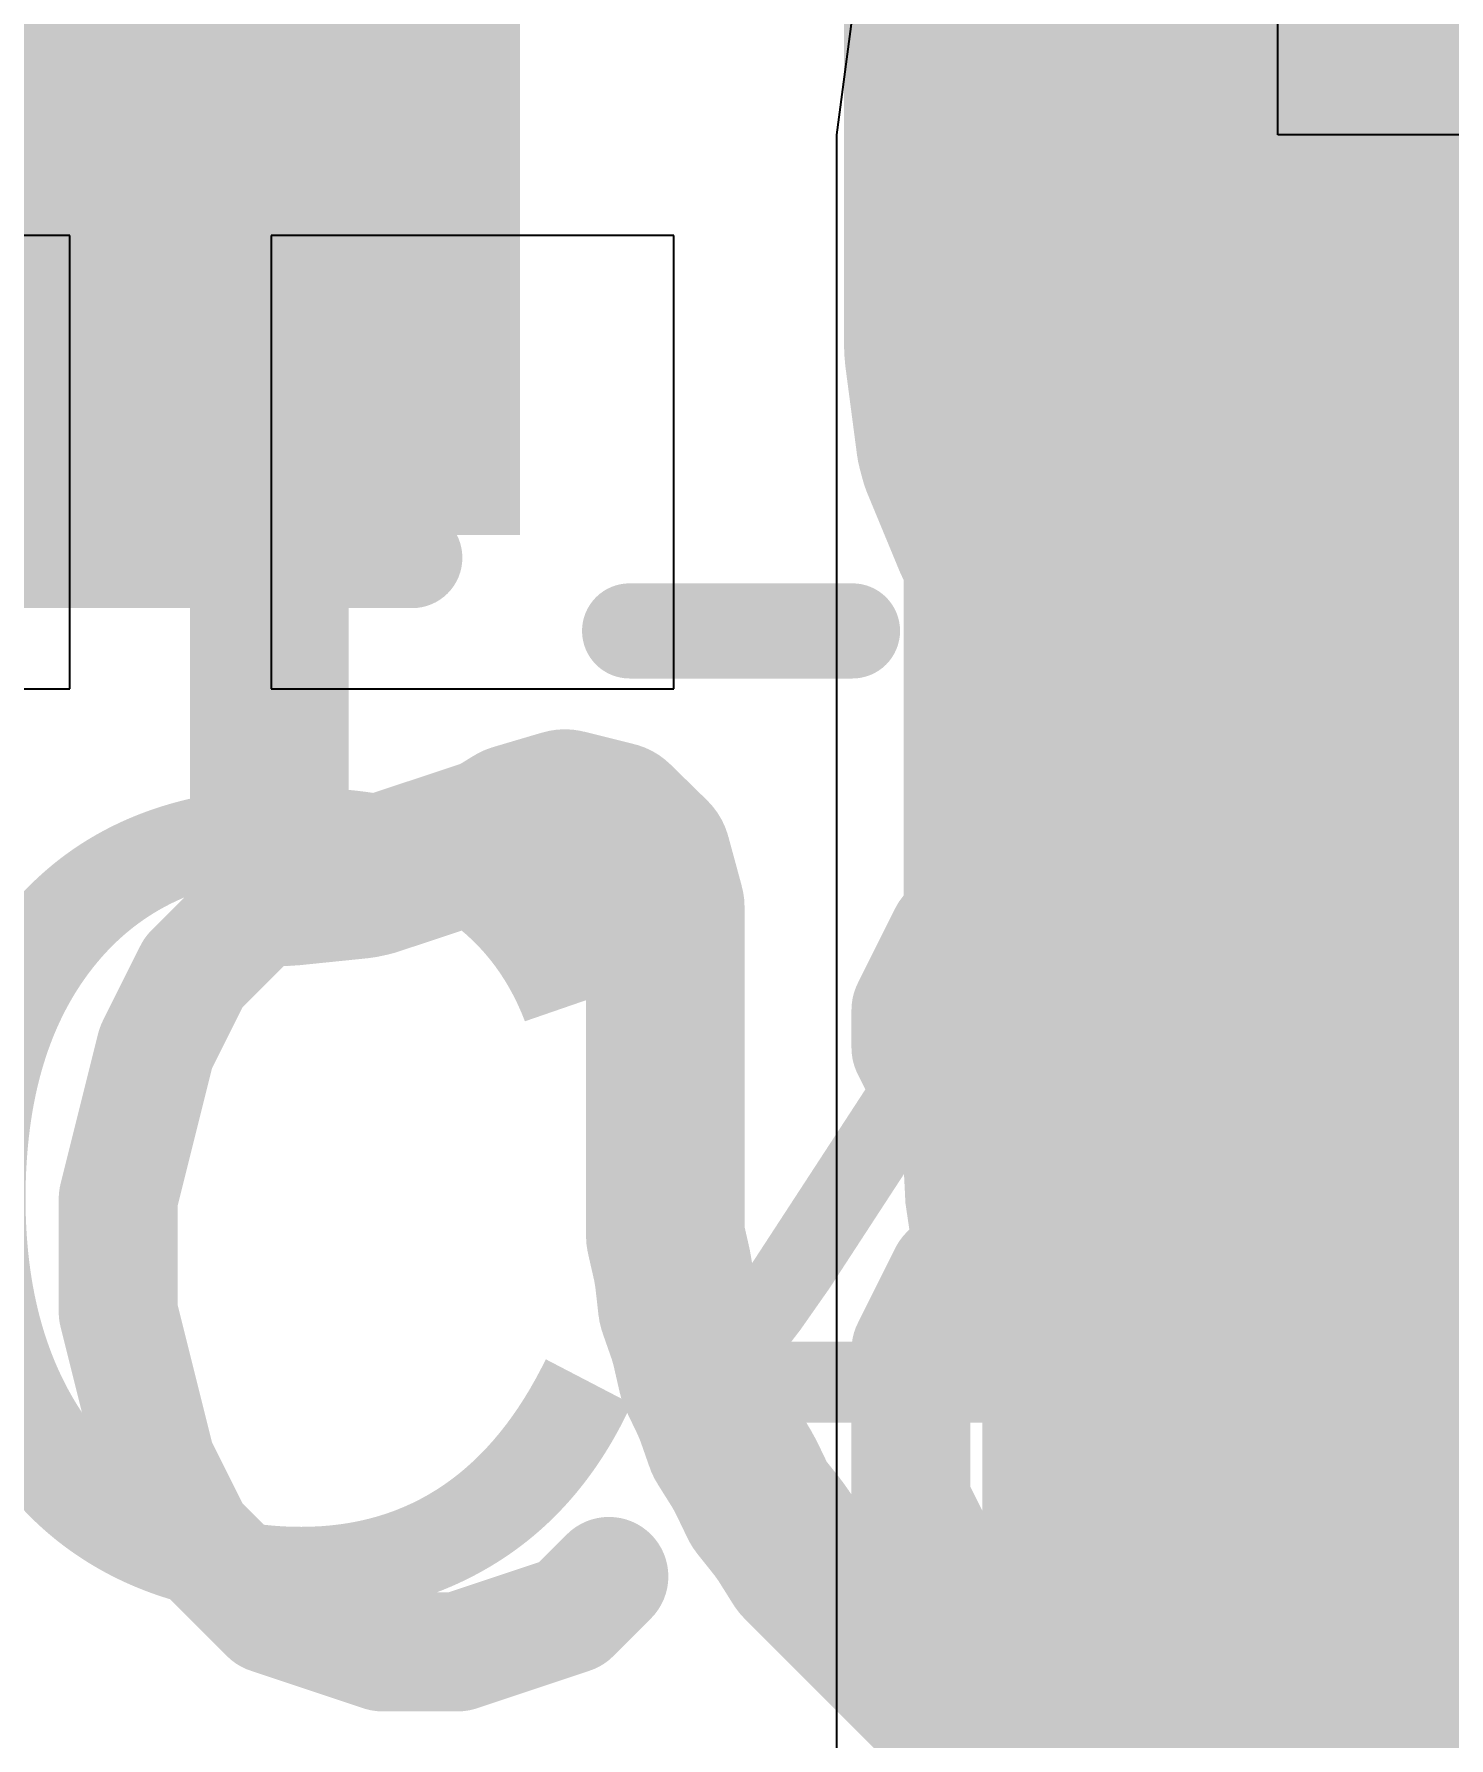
# Model space of a CAD drawing. Header units: inches. Extents: x 0 to 12.4, y -0.6 to 2.2.
# Drawn here: x 0.1872 to 0.2575, y 1.2704 to 1.355 of the extents above; entities that cross this region are included whole.
import ezdxf

# ---------------------------------------------------------------- set-up
doc = ezdxf.new("R2010")
doc.units = ezdxf.units.IN
doc.header["$MEASUREMENT"] = 0
for name, color, linetype in [('Dimension', 6, 'Continuous'), ('Mechanical 4', 56, 'Continuous'), ('Top Layer', 1, 'Continuous'), ('Top Overlay', 2, 'Continuous'), ('Top Paste', 8, 'Continuous'), ('Top Solder', 216, 'Continuous')]:
    doc.layers.add(name, color=color, linetype=linetype)
doc.styles.add('Arial', font='', dxfattribs={"height": 0.2})
doc.styles.get('Arial').set_extended_font_data('Arial')

# ---------------------------------------------------------------- blocks, each defined once
blk = doc.blocks.new('CAP_0603_65')
at = {"layer": 'Top Layer'}
for points in [[(-0.015, 0.0175), (-0.015, -0.0175), (-0.045, -0.0175), (-0.045, 0.0175)], [(0.045, 0.0175), (0.045, -0.0175), (0.015, -0.0175), (0.015, 0.0175)]]:
    blk.add_hatch(color=1, dxfattribs=at).paths.add_polyline_path(points)
at = {"layer": 'Top Paste'}
for points in [[(-0.015, 0.0175), (-0.015, -0.0175), (-0.045, -0.0175), (-0.045, 0.0175)], [(0.045, 0.0175), (0.045, -0.0175), (0.015, -0.0175), (0.015, 0.0175)]]:
    blk.add_hatch(color=8, dxfattribs=at).paths.add_polyline_path(points)
at = {"layer": 'Top Solder'}
for points in [[(-0.0126378, 0.0198622), (-0.0126378, -0.0198622), (-0.0473622, -0.0198622), (-0.0473622, 0.0198622)], [(0.0473622, 0.0198622), (0.0473622, -0.0198622), (0.0126378, -0.0198622), (0.0126378, 0.0198622)]]:
    blk.add_hatch(color=216, dxfattribs=at).paths.add_polyline_path(points)
at = {"layer": 'Top Overlay'}
for points in [[(-0.049, 0.021, 0.005, 0.005, 0), (-0.018, 0.021, 0.005, 0.005, 0)], [(-0.049, -0.021, 0.005, 0.005, 0), (-0.049, 0.021, 0.005, 0.005, 0)], [(0.018, 0.021, 0.005, 0.005, 0), (0.049, 0.021, 0.005, 0.005, 0)], [(0.049, -0.021, 0.005, 0.005, 0), (0.049, 0.021, 0.005, 0.005, 0)], [(-0.049, -0.021, 0.005, 0.005, 0), (-0.018, -0.021, 0.005, 0.005, 0)], [(0.018, -0.021, 0.005, 0.005, 0), (0.049, -0.021, 0.005, 0.005, 0)]]:
    blk.add_lwpolyline(points, format="xyseb", dxfattribs=at)
for points in [[(-0.05025, 0.021, 0.0025, 0.0025, 1), (-0.04775, 0.021, 0.0025, 0.0025, 1)], [(-0.05025, 0.021, 0.0025, 0.0025, 1), (-0.04775, 0.021, 0.0025, 0.0025, 1)], [(-0.01925, 0.021, 0.0025, 0.0025, 1), (-0.01675, 0.021, 0.0025, 0.0025, 1)], [(0.01675, 0.021, 0.0025, 0.0025, 1), (0.01925, 0.021, 0.0025, 0.0025, 1)], [(0.04775, 0.021, 0.0025, 0.0025, 1), (0.05025, 0.021, 0.0025, 0.0025, 1)], [(0.04775, 0.021, 0.0025, 0.0025, 1), (0.05025, 0.021, 0.0025, 0.0025, 1)], [(-0.05025, -0.021, 0.0025, 0.0025, 1), (-0.04775, -0.021, 0.0025, 0.0025, 1)], [(-0.05025, -0.021, 0.0025, 0.0025, 1), (-0.04775, -0.021, 0.0025, 0.0025, 1)], [(-0.01925, -0.021, 0.0025, 0.0025, 1), (-0.01675, -0.021, 0.0025, 0.0025, 1)], [(0.01675, -0.021, 0.0025, 0.0025, 1), (0.01925, -0.021, 0.0025, 0.0025, 1)], [(0.04775, -0.021, 0.0025, 0.0025, 1), (0.05025, -0.021, 0.0025, 0.0025, 1)], [(0.04775, -0.021, 0.0025, 0.0025, 1), (0.05025, -0.021, 0.0025, 0.0025, 1)]]:
    blk.add_lwpolyline(points, format="xyseb", close=True, dxfattribs=at)

msp = doc.modelspace()

# ---------------------------------------------------------------- hatches: boundary and pattern name
at = {"layer": 'Top Layer'}
msp.add_hatch(color=1, dxfattribs=at).paths.add_polyline_path([(0.234315, 1.227), (0.542, 1.227), (0.542, 1.286), (0.234315, 1.286)])

# ---------------------------------------------------------------- linework, layer by layer
at = {"layer": 'Dimension'}
for points in [[(0.2313919, 1.3394396, 0.007874, 0.007874, 0), (0.2313919, 1.4375782, 0.007874, 0.007874, 0)], [(0.2500927, 1.3510596, 0.0393701, 0.0393701, 0), (0.2500927, 1.3855084, 0.0393701, 0.0393701, 0)], [(0.1989116, 1.3133166, 0.007874, 0.007874, 0), (0.1989116, 1.3888027, 0.007874, 0.007874, 0)], [(0.2500927, 1.2988943, 0.0393701, 0.0393701, 0), (0.2500927, 1.3510596, 0.0393701, 0.0393701, 0)], [(0.2313919, 1.3394396, 0.007874, 0.007874, 0), (0.2314168, 1.3390593, 0.007874, 0.007874, 0)], [(0.2314168, 1.3390593, 0.007874, 0.007874, 0), (0.2320126, 1.334534, 0.007874, 0.007874, 0)], [(0.2320126, 1.334534, 0.007874, 0.007874, 0), (0.2322094, 1.3337993, 0.007874, 0.007874, 0)], [(0.2322094, 1.3337993, 0.007874, 0.007874, 0), (0.2338824, 1.3297605, 0.007874, 0.007874, 0)], [(0.2338824, 1.3297605, 0.007874, 0.007874, 0), (0.2342626, 1.3291018, 0.007874, 0.007874, 0)], [(0.2342626, 1.3291018, 0.007874, 0.007874, 0), (0.236924, 1.3256335, 0.007874, 0.007874, 0)], [(0.236924, 1.3256335, 0.007874, 0.007874, 0), (0.2374618, 1.3250957, 0.007874, 0.007874, 0)], [(0.2374618, 1.3250957, 0.007874, 0.007874, 0), (0.2409301, 1.3224343, 0.007874, 0.007874, 0)], [(0.2409301, 1.3224343, 0.007874, 0.007874, 0), (0.2415888, 1.3220541, 0.007874, 0.007874, 0)], [(0.2415888, 1.3220541, 0.007874, 0.007874, 0), (0.2456276, 1.3203811, 0.007874, 0.007874, 0)], [(0.2456276, 1.3203811, 0.007874, 0.007874, 0), (0.2463623, 1.3201843, 0.007874, 0.007874, 0)], [(0.2463623, 1.3201843, 0.007874, 0.007874, 0), (0.2508876, 1.3195885, 0.007874, 0.007874, 0)], [(0.2508876, 1.3195885, 0.007874, 0.007874, 0), (0.2512679, 1.3195635, 0.007874, 0.007874, 0)], [(0.2512679, 1.3195635, 0.007874, 0.007874, 0), (0.262697, 1.3195635, 0.007874, 0.007874, 0)], [(0.2111322, 1.3158256, 0.007874, 0.007874, 0), (0.2135885, 1.3165513, 0.007874, 0.007874, 0)], [(0.2135885, 1.3165513, 0.007874, 0.007874, 0), (0.2160742, 1.3159335, 0.007874, 0.007874, 0)], [(0.2103144, 1.3153213, 0.007874, 0.007874, 0), (0.2111322, 1.3158256, 0.007874, 0.007874, 0)], [(0.2160742, 1.3159335, 0.007874, 0.007874, 0), (0.217905, 1.3141422, 0.007874, 0.007874, 0)], [(0.2039917, 1.313157, 0.007874, 0.007874, 0), (0.2098023, 1.3150825, 0.007874, 0.007874, 0)], [(0.2098023, 1.3150825, 0.007874, 0.007874, 0), (0.2103144, 1.3153213, 0.007874, 0.007874, 0)], [(0.217905, 1.3141422, 0.007874, 0.007874, 0), (0.2185769, 1.3116706, 0.007874, 0.007874, 0)], [(0.2500927, 1.2988943, 0.0393701, 0.0393701, 0), (0.2884785, 1.2605084, 0.0393701, 0.0393701, 0)], [(0.1989116, 1.3133166, 0.007874, 0.007874, 0), (0.1990474, 1.3128097, 0.007874, 0.007874, 0)], [(0.1999528, 1.3126865, 0.007874, 0.007874, 0), (0.2034733, 1.3130461, 0.007874, 0.007874, 0)], [(0.2034733, 1.3130461, 0.007874, 0.007874, 0), (0.2039917, 1.313157, 0.007874, 0.007874, 0)], [(0.1990474, 1.3128097, 0.007874, 0.007874, 0), (0.1995543, 1.3126738, 0.007874, 0.007874, 0)], [(0.1995543, 1.3126738, 0.007874, 0.007874, 0), (0.1997055, 1.3126738, 0.007874, 0.007874, 0)], [(0.1997055, 1.3126738, 0.007874, 0.007874, 0), (0.1999528, 1.3126865, 0.007874, 0.007874, 0)], [(0.2185769, 1.3024452, 0.007874, 0.007874, 0), (0.2185769, 1.3116706, 0.007874, 0.007874, 0)], [(0.2185769, 1.2953433, 0.007874, 0.007874, 0), (0.2185769, 1.3024452, 0.007874, 0.007874, 0)], [(0.2185769, 1.2953433, 0.007874, 0.007874, 0), (0.2186379, 1.295076, 0.007874, 0.007874, 0)], [(0.2186379, 1.2950758, 0.007874, 0.007874, 0), (0.2186379, 1.295076, 0.007874, 0.007874, 0)], [(0.2186379, 1.2950758, 0.007874, 0.007874, 0), (0.2189122, 1.2938739, 0.007874, 0.007874, 0)], [(0.2189122, 1.2938739, 0.007874, 0.007874, 0), (0.2190039, 1.2933345, 0.007874, 0.007874, 0)], [(0.2190039, 1.2933345, 0.007874, 0.007874, 0), (0.2190487, 1.2929366, 0.007874, 0.007874, 0)], [(0.2190487, 1.2929366, 0.007874, 0.007874, 0), (0.2191727, 1.291837, 0.007874, 0.007874, 0)], [(0.2191727, 1.291837, 0.007874, 0.007874, 0), (0.2195214, 1.2908402, 0.007874, 0.007874, 0)], [(0.2195214, 1.2908402, 0.007874, 0.007874, 0), (0.2196703, 1.2904148, 0.007874, 0.007874, 0)], [(0.2196703, 1.2904148, 0.007874, 0.007874, 0), (0.2198218, 1.2898889, 0.007874, 0.007874, 0)], [(0.2198218, 1.2898889, 0.007874, 0.007874, 0), (0.2200961, 1.2886869, 0.007874, 0.007874, 0)], [(0.2200961, 1.2886869, 0.007874, 0.007874, 0), (0.2200963, 1.2886865, 0.007874, 0.007874, 0)], [(0.2200963, 1.2886865, 0.007874, 0.007874, 0), (0.2201572, 1.2884194, 0.007874, 0.007874, 0)], [(0.2201572, 1.2884194, 0.007874, 0.007874, 0), (0.2202761, 1.2881726, 0.007874, 0.007874, 0)], [(0.2202761, 1.2881726, 0.007874, 0.007874, 0), (0.2202762, 1.2881724, 0.007874, 0.007874, 0)], [(0.2202762, 1.2881724, 0.007874, 0.007874, 0), (0.2208112, 1.2870614, 0.007874, 0.007874, 0)], [(0.2208112, 1.2870614, 0.007874, 0.007874, 0), (0.2210205, 1.2865559, 0.007874, 0.007874, 0)], [(0.2210205, 1.2865559, 0.007874, 0.007874, 0), (0.2215183, 1.2851335, 0.007874, 0.007874, 0)], [(0.2215183, 1.2851335, 0.007874, 0.007874, 0), (0.221664, 1.2849017, 0.007874, 0.007874, 0)], [(0.221664, 1.2849017, 0.007874, 0.007874, 0), (0.2216641, 1.2849016, 0.007874, 0.007874, 0)], [(0.2216641, 1.2849016, 0.007874, 0.007874, 0), (0.2223199, 1.2838578, 0.007874, 0.007874, 0)], [(0.2223199, 1.2838578, 0.007874, 0.007874, 0), (0.2225846, 1.2833788, 0.007874, 0.007874, 0)], [(0.2225846, 1.2833788, 0.007874, 0.007874, 0), (0.2229172, 1.2826884, 0.007874, 0.007874, 0)], [(0.2229172, 1.2826884, 0.007874, 0.007874, 0), (0.2232387, 1.2820207, 0.007874, 0.007874, 0)], [(0.2232387, 1.2820207, 0.007874, 0.007874, 0), (0.2240809, 1.2809647, 0.007874, 0.007874, 0)], [(0.2240809, 1.2809647, 0.007874, 0.007874, 0), (0.2241781, 1.2808427, 0.007874, 0.007874, 0)], [(0.2241781, 1.2808427, 0.007874, 0.007874, 0), (0.224495, 1.2803962, 0.007874, 0.007874, 0)], [(0.224495, 1.2803962, 0.007874, 0.007874, 0), (0.2252968, 1.2791202, 0.007874, 0.007874, 0)], [(0.2252968, 1.2791202, 0.007874, 0.007874, 0), (0.2265562, 1.2778607, 0.007874, 0.007874, 0)], [(0.2265562, 1.2778607, 0.007874, 0.007874, 0), (0.2636826, 1.2407344, 0.007874, 0.007874, 0)]]:
    msp.add_lwpolyline(points, format="xyseb", dxfattribs=at)
for points in [[(0.2402502, 1.3510596, 0.019685, 0.019685, 1), (0.2599352, 1.3510596, 0.019685, 0.019685, 1)], [(0.2402502, 1.3510596, 0.019685, 0.019685, 1), (0.2599352, 1.3510596, 0.019685, 0.019685, 1)], [(0.2294234, 1.3394396, 0.003937, 0.003937, 1), (0.2333604, 1.3394396, 0.003937, 0.003937, 1)], [(0.2294234, 1.3394396, 0.003937, 0.003937, 1), (0.2333604, 1.3394396, 0.003937, 0.003937, 1)], [(0.2294483, 1.3390593, 0.003937, 0.003937, 1), (0.2333853, 1.3390593, 0.003937, 0.003937, 1)], [(0.2294483, 1.3390593, 0.003937, 0.003937, 1), (0.2333853, 1.3390593, 0.003937, 0.003937, 1)], [(0.2300441, 1.334534, 0.003937, 0.003937, 1), (0.2339811, 1.334534, 0.003937, 0.003937, 1)], [(0.2300441, 1.334534, 0.003937, 0.003937, 1), (0.2339811, 1.334534, 0.003937, 0.003937, 1)], [(0.2302409, 1.3337993, 0.003937, 0.003937, 1), (0.2341779, 1.3337993, 0.003937, 0.003937, 1)], [(0.2302409, 1.3337993, 0.003937, 0.003937, 1), (0.2341779, 1.3337993, 0.003937, 0.003937, 1)], [(0.2319139, 1.3297605, 0.003937, 0.003937, 1), (0.2358509, 1.3297605, 0.003937, 0.003937, 1)], [(0.2319139, 1.3297605, 0.003937, 0.003937, 1), (0.2358509, 1.3297605, 0.003937, 0.003937, 1)], [(0.2322941, 1.3291018, 0.003937, 0.003937, 1), (0.2362311, 1.3291018, 0.003937, 0.003937, 1)], [(0.2322941, 1.3291018, 0.003937, 0.003937, 1), (0.2362311, 1.3291018, 0.003937, 0.003937, 1)], [(0.2349555, 1.3256335, 0.003937, 0.003937, 1), (0.2388925, 1.3256335, 0.003937, 0.003937, 1)], [(0.2349555, 1.3256335, 0.003937, 0.003937, 1), (0.2388925, 1.3256335, 0.003937, 0.003937, 1)], [(0.2354933, 1.3250957, 0.003937, 0.003937, 1), (0.2394303, 1.3250957, 0.003937, 0.003937, 1)], [(0.2354933, 1.3250957, 0.003937, 0.003937, 1), (0.2394303, 1.3250957, 0.003937, 0.003937, 1)], [(0.2389616, 1.3224343, 0.003937, 0.003937, 1), (0.2428986, 1.3224343, 0.003937, 0.003937, 1)], [(0.2389616, 1.3224343, 0.003937, 0.003937, 1), (0.2428986, 1.3224343, 0.003937, 0.003937, 1)], [(0.2396203, 1.3220541, 0.003937, 0.003937, 1), (0.2435573, 1.3220541, 0.003937, 0.003937, 1)], [(0.2396203, 1.3220541, 0.003937, 0.003937, 1), (0.2435573, 1.3220541, 0.003937, 0.003937, 1)], [(0.2436591, 1.3203811, 0.003937, 0.003937, 1), (0.2475961, 1.3203811, 0.003937, 0.003937, 1)], [(0.2436591, 1.3203811, 0.003937, 0.003937, 1), (0.2475961, 1.3203811, 0.003937, 0.003937, 1)], [(0.2443938, 1.3201843, 0.003937, 0.003937, 1), (0.2483308, 1.3201843, 0.003937, 0.003937, 1)], [(0.2443938, 1.3201843, 0.003937, 0.003937, 1), (0.2483308, 1.3201843, 0.003937, 0.003937, 1)], [(0.2489191, 1.3195885, 0.003937, 0.003937, 1), (0.2528561, 1.3195885, 0.003937, 0.003937, 1)], [(0.2489191, 1.3195885, 0.003937, 0.003937, 1), (0.2528561, 1.3195885, 0.003937, 0.003937, 1)], [(0.2492994, 1.3195635, 0.003937, 0.003937, 1), (0.2532364, 1.3195635, 0.003937, 0.003937, 1)], [(0.2492994, 1.3195635, 0.003937, 0.003937, 1), (0.2532364, 1.3195635, 0.003937, 0.003937, 1)], [(0.21162, 1.3165513, 0.003937, 0.003937, 1), (0.215557, 1.3165513, 0.003937, 0.003937, 1)], [(0.21162, 1.3165513, 0.003937, 0.003937, 1), (0.215557, 1.3165513, 0.003937, 0.003937, 1)], [(0.2091637, 1.3158256, 0.003937, 0.003937, 1), (0.2131007, 1.3158256, 0.003937, 0.003937, 1)], [(0.2091637, 1.3158256, 0.003937, 0.003937, 1), (0.2131007, 1.3158256, 0.003937, 0.003937, 1)], [(0.2141057, 1.3159335, 0.003937, 0.003937, 1), (0.2180427, 1.3159335, 0.003937, 0.003937, 1)], [(0.2141057, 1.3159335, 0.003937, 0.003937, 1), (0.2180427, 1.3159335, 0.003937, 0.003937, 1)], [(0.2078338, 1.3150825, 0.003937, 0.003937, 1), (0.2117708, 1.3150825, 0.003937, 0.003937, 1)], [(0.2078338, 1.3150825, 0.003937, 0.003937, 1), (0.2117708, 1.3150825, 0.003937, 0.003937, 1)], [(0.2083459, 1.3153213, 0.003937, 0.003937, 1), (0.2122829, 1.3153213, 0.003937, 0.003937, 1)], [(0.2083459, 1.3153213, 0.003937, 0.003937, 1), (0.2122829, 1.3153213, 0.003937, 0.003937, 1)], [(0.2159365, 1.3141422, 0.003937, 0.003937, 1), (0.2198735, 1.3141422, 0.003937, 0.003937, 1)], [(0.2159365, 1.3141422, 0.003937, 0.003937, 1), (0.2198735, 1.3141422, 0.003937, 0.003937, 1)], [(0.2402502, 1.2988943, 0.019685, 0.019685, 1), (0.2599352, 1.2988943, 0.019685, 0.019685, 1)], [(0.2402502, 1.2988943, 0.019685, 0.019685, 1), (0.2599352, 1.2988943, 0.019685, 0.019685, 1)], [(0.1969431, 1.3133166, 0.003937, 0.003937, 1), (0.2008801, 1.3133166, 0.003937, 0.003937, 1)], [(0.1969431, 1.3133166, 0.003937, 0.003937, 1), (0.2008801, 1.3133166, 0.003937, 0.003937, 1)], [(0.2015048, 1.3130461, 0.003937, 0.003937, 1), (0.2054418, 1.3130461, 0.003937, 0.003937, 1)], [(0.2015048, 1.3130461, 0.003937, 0.003937, 1), (0.2054418, 1.3130461, 0.003937, 0.003937, 1)], [(0.2020232, 1.313157, 0.003937, 0.003937, 1), (0.2059602, 1.313157, 0.003937, 0.003937, 1)], [(0.2020232, 1.313157, 0.003937, 0.003937, 1), (0.2059602, 1.313157, 0.003937, 0.003937, 1)], [(0.1970789, 1.3128097, 0.003937, 0.003937, 1), (0.2010159, 1.3128097, 0.003937, 0.003937, 1)], [(0.1970789, 1.3128097, 0.003937, 0.003937, 1), (0.2010159, 1.3128097, 0.003937, 0.003937, 1)], [(0.1975858, 1.3126738, 0.003937, 0.003937, 1), (0.2015228, 1.3126738, 0.003937, 0.003937, 1)], [(0.1975858, 1.3126738, 0.003937, 0.003937, 1), (0.2015228, 1.3126738, 0.003937, 0.003937, 1)], [(0.197737, 1.3126738, 0.003937, 0.003937, 1), (0.201674, 1.3126738, 0.003937, 0.003937, 1)], [(0.197737, 1.3126738, 0.003937, 0.003937, 1), (0.201674, 1.3126738, 0.003937, 0.003937, 1)], [(0.1979843, 1.3126865, 0.003937, 0.003937, 1), (0.2019213, 1.3126865, 0.003937, 0.003937, 1)], [(0.1979843, 1.3126865, 0.003937, 0.003937, 1), (0.2019213, 1.3126865, 0.003937, 0.003937, 1)], [(0.2166084, 1.3116706, 0.003937, 0.003937, 1), (0.2205454, 1.3116706, 0.003937, 0.003937, 1)], [(0.2166084, 1.3116706, 0.003937, 0.003937, 1), (0.2205454, 1.3116706, 0.003937, 0.003937, 1)], [(0.2166084, 1.3024452, 0.003937, 0.003937, 1), (0.2205454, 1.3024452, 0.003937, 0.003937, 1)], [(0.2166084, 1.3024452, 0.003937, 0.003937, 1), (0.2205454, 1.3024452, 0.003937, 0.003937, 1)], [(0.2166084, 1.2953433, 0.003937, 0.003937, 1), (0.2205454, 1.2953433, 0.003937, 0.003937, 1)], [(0.2166084, 1.2953433, 0.003937, 0.003937, 1), (0.2205454, 1.2953433, 0.003937, 0.003937, 1)], [(0.2166694, 1.295076, 0.003937, 0.003937, 1), (0.2206064, 1.295076, 0.003937, 0.003937, 1)], [(0.2166694, 1.295076, 0.003937, 0.003937, 1), (0.2206064, 1.295076, 0.003937, 0.003937, 1)], [(0.2166694, 1.2950758, 0.003937, 0.003937, 1), (0.2206064, 1.2950758, 0.003937, 0.003937, 1)], [(0.2166694, 1.2950758, 0.003937, 0.003937, 1), (0.2206064, 1.2950758, 0.003937, 0.003937, 1)], [(0.2169437, 1.2938739, 0.003937, 0.003937, 1), (0.2208807, 1.2938739, 0.003937, 0.003937, 1)], [(0.2169437, 1.2938739, 0.003937, 0.003937, 1), (0.2208807, 1.2938739, 0.003937, 0.003937, 1)], [(0.2170354, 1.2933345, 0.003937, 0.003937, 1), (0.2209724, 1.2933345, 0.003937, 0.003937, 1)], [(0.2170354, 1.2933345, 0.003937, 0.003937, 1), (0.2209724, 1.2933345, 0.003937, 0.003937, 1)], [(0.2170802, 1.2929366, 0.003937, 0.003937, 1), (0.2210172, 1.2929366, 0.003937, 0.003937, 1)], [(0.2170802, 1.2929366, 0.003937, 0.003937, 1), (0.2210172, 1.2929366, 0.003937, 0.003937, 1)], [(0.2172042, 1.291837, 0.003937, 0.003937, 1), (0.2211412, 1.291837, 0.003937, 0.003937, 1)], [(0.2172042, 1.291837, 0.003937, 0.003937, 1), (0.2211412, 1.291837, 0.003937, 0.003937, 1)], [(0.2175529, 1.2908402, 0.003937, 0.003937, 1), (0.2214899, 1.2908402, 0.003937, 0.003937, 1)], [(0.2175529, 1.2908402, 0.003937, 0.003937, 1), (0.2214899, 1.2908402, 0.003937, 0.003937, 1)], [(0.2177018, 1.2904148, 0.003937, 0.003937, 1), (0.2216388, 1.2904148, 0.003937, 0.003937, 1)], [(0.2177018, 1.2904148, 0.003937, 0.003937, 1), (0.2216388, 1.2904148, 0.003937, 0.003937, 1)], [(0.2178533, 1.2898889, 0.003937, 0.003937, 1), (0.2217903, 1.2898889, 0.003937, 0.003937, 1)], [(0.2178533, 1.2898889, 0.003937, 0.003937, 1), (0.2217903, 1.2898889, 0.003937, 0.003937, 1)], [(0.2181276, 1.2886869, 0.003937, 0.003937, 1), (0.2220646, 1.2886869, 0.003937, 0.003937, 1)], [(0.2181276, 1.2886869, 0.003937, 0.003937, 1), (0.2220646, 1.2886869, 0.003937, 0.003937, 1)], [(0.2181278, 1.2886865, 0.003937, 0.003937, 1), (0.2220648, 1.2886865, 0.003937, 0.003937, 1)], [(0.2181278, 1.2886865, 0.003937, 0.003937, 1), (0.2220648, 1.2886865, 0.003937, 0.003937, 1)], [(0.2181887, 1.2884194, 0.003937, 0.003937, 1), (0.2221257, 1.2884194, 0.003937, 0.003937, 1)], [(0.2181887, 1.2884194, 0.003937, 0.003937, 1), (0.2221257, 1.2884194, 0.003937, 0.003937, 1)], [(0.2183076, 1.2881726, 0.003937, 0.003937, 1), (0.2222446, 1.2881726, 0.003937, 0.003937, 1)], [(0.2183076, 1.2881726, 0.003937, 0.003937, 1), (0.2222446, 1.2881726, 0.003937, 0.003937, 1)], [(0.2183077, 1.2881724, 0.003937, 0.003937, 1), (0.2222447, 1.2881724, 0.003937, 0.003937, 1)], [(0.2183077, 1.2881724, 0.003937, 0.003937, 1), (0.2222447, 1.2881724, 0.003937, 0.003937, 1)], [(0.2188427, 1.2870614, 0.003937, 0.003937, 1), (0.2227797, 1.2870614, 0.003937, 0.003937, 1)], [(0.2188427, 1.2870614, 0.003937, 0.003937, 1), (0.2227797, 1.2870614, 0.003937, 0.003937, 1)], [(0.219052, 1.2865559, 0.003937, 0.003937, 1), (0.222989, 1.2865559, 0.003937, 0.003937, 1)], [(0.219052, 1.2865559, 0.003937, 0.003937, 1), (0.222989, 1.2865559, 0.003937, 0.003937, 1)], [(0.2195498, 1.2851335, 0.003937, 0.003937, 1), (0.2234868, 1.2851335, 0.003937, 0.003937, 1)], [(0.2195498, 1.2851335, 0.003937, 0.003937, 1), (0.2234868, 1.2851335, 0.003937, 0.003937, 1)], [(0.2196955, 1.2849017, 0.003937, 0.003937, 1), (0.2236325, 1.2849017, 0.003937, 0.003937, 1)], [(0.2196955, 1.2849017, 0.003937, 0.003937, 1), (0.2236325, 1.2849017, 0.003937, 0.003937, 1)], [(0.2196956, 1.2849016, 0.003937, 0.003937, 1), (0.2236326, 1.2849016, 0.003937, 0.003937, 1)], [(0.2196956, 1.2849016, 0.003937, 0.003937, 1), (0.2236326, 1.2849016, 0.003937, 0.003937, 1)], [(0.2203514, 1.2838578, 0.003937, 0.003937, 1), (0.2242884, 1.2838578, 0.003937, 0.003937, 1)], [(0.2203514, 1.2838578, 0.003937, 0.003937, 1), (0.2242884, 1.2838578, 0.003937, 0.003937, 1)], [(0.2206161, 1.2833788, 0.003937, 0.003937, 1), (0.2245531, 1.2833788, 0.003937, 0.003937, 1)], [(0.2206161, 1.2833788, 0.003937, 0.003937, 1), (0.2245531, 1.2833788, 0.003937, 0.003937, 1)], [(0.2209487, 1.2826884, 0.003937, 0.003937, 1), (0.2248857, 1.2826884, 0.003937, 0.003937, 1)], [(0.2209487, 1.2826884, 0.003937, 0.003937, 1), (0.2248857, 1.2826884, 0.003937, 0.003937, 1)], [(0.2212702, 1.2820207, 0.003937, 0.003937, 1), (0.2252072, 1.2820207, 0.003937, 0.003937, 1)], [(0.2212702, 1.2820207, 0.003937, 0.003937, 1), (0.2252072, 1.2820207, 0.003937, 0.003937, 1)], [(0.2221124, 1.2809647, 0.003937, 0.003937, 1), (0.2260494, 1.2809647, 0.003937, 0.003937, 1)], [(0.2221124, 1.2809647, 0.003937, 0.003937, 1), (0.2260494, 1.2809647, 0.003937, 0.003937, 1)], [(0.2222096, 1.2808427, 0.003937, 0.003937, 1), (0.2261466, 1.2808427, 0.003937, 0.003937, 1)], [(0.2222096, 1.2808427, 0.003937, 0.003937, 1), (0.2261466, 1.2808427, 0.003937, 0.003937, 1)], [(0.2225265, 1.2803962, 0.003937, 0.003937, 1), (0.2264635, 1.2803962, 0.003937, 0.003937, 1)], [(0.2225265, 1.2803962, 0.003937, 0.003937, 1), (0.2264635, 1.2803962, 0.003937, 0.003937, 1)], [(0.2233283, 1.2791202, 0.003937, 0.003937, 1), (0.2272653, 1.2791202, 0.003937, 0.003937, 1)], [(0.2233283, 1.2791202, 0.003937, 0.003937, 1), (0.2272653, 1.2791202, 0.003937, 0.003937, 1)], [(0.2245877, 1.2778607, 0.003937, 0.003937, 1), (0.2285247, 1.2778607, 0.003937, 0.003937, 1)], [(0.2245877, 1.2778607, 0.003937, 0.003937, 1), (0.2285247, 1.2778607, 0.003937, 0.003937, 1)]]:
    msp.add_lwpolyline(points, format="xyseb", close=True, dxfattribs=at)
at = {"layer": 'Mechanical 4'}
for points in [[(0.2168039, 1.32537, 0.0047244, 0.0047244, 0), (0.2278732, 1.32537, 0.0047244, 0.0047244, 0)], [(0.198904, 1.312181, 0.0059055, 0.0059055, 0), (0.2045283, 1.3140558, 0.0059055, 0.0059055, 0)], [(0.2045283, 1.3140558, 0.0059055, 0.0059055, 0), (0.2082778, 1.3140558, 0.0059055, 0.0059055, 0)], [(0.2082778, 1.3140558, 0.0059055, 0.0059055, 0), (0.2139021, 1.312181, 0.0059055, 0.0059055, 0)], [(0.2345245, 1.312181, 0.0059055, 0.0059055, 0), (0.2382741, 1.3140558, 0.0059055, 0.0059055, 0)], [(0.2382741, 1.3140558, 0.0059055, 0.0059055, 0), (0.2457731, 1.3140558, 0.0059055, 0.0059055, 0)], [(0.2457731, 1.3140558, 0.0059055, 0.0059055, 0), (0.2495227, 1.312181, 0.0059055, 0.0059055, 0)], [(0.1951545, 1.3084315, 0.0059055, 0.0059055, 0), (0.198904, 1.312181, 0.0059055, 0.0059055, 0)], [(0.2139021, 1.312181, 0.0059055, 0.0059055, 0), (0.2157769, 1.3103062, 0.0059055, 0.0059055, 0)], [(0.2326498, 1.3103062, 0.0059055, 0.0059055, 0), (0.2345245, 1.312181, 0.0059055, 0.0059055, 0)], [(0.2495227, 1.312181, 0.0059055, 0.0059055, 0), (0.2513974, 1.3103062, 0.0059055, 0.0059055, 0)], [(0.230775, 1.3065567, 0.0059055, 0.0059055, 0), (0.2326498, 1.3103062, 0.0059055, 0.0059055, 0)], [(0.2513974, 1.3103062, 0.0059055, 0.0059055, 0), (0.2532722, 1.3065567, 0.0059055, 0.0059055, 0)], [(0.1932797, 1.3046819, 0.0059055, 0.0059055, 0), (0.1951545, 1.3084315, 0.0059055, 0.0059055, 0)], [(0.230775, 1.3046819, 0.0059055, 0.0059055, 0), (0.230775, 1.3065567, 0.0059055, 0.0059055, 0)], [(0.2532722, 1.3046819, 0.0059055, 0.0059055, 0), (0.2532722, 1.3065567, 0.0059055, 0.0059055, 0)], [(0.1914049, 1.2971829, 0.0059055, 0.0059055, 0), (0.1932797, 1.3046819, 0.0059055, 0.0059055, 0)], [(0.230775, 1.3046819, 0.0059055, 0.0059055, 0), (0.2326498, 1.3009324, 0.0059055, 0.0059055, 0)], [(0.2513974, 1.3009324, 0.0059055, 0.0059055, 0), (0.2532722, 1.3046819, 0.0059055, 0.0059055, 0)], [(0.2326498, 1.3009324, 0.0059055, 0.0059055, 0), (0.2345245, 1.2990576, 0.0059055, 0.0059055, 0)], [(0.2495227, 1.2990576, 0.0059055, 0.0059055, 0), (0.2513974, 1.3009324, 0.0059055, 0.0059055, 0)], [(0.2345245, 1.2990576, 0.0059055, 0.0059055, 0), (0.2382741, 1.2971829, 0.0059055, 0.0059055, 0)], [(0.2457731, 1.2971829, 0.0059055, 0.0059055, 0), (0.2495227, 1.2990576, 0.0059055, 0.0059055, 0)], [(0.1914049, 1.2915586, 0.0059055, 0.0059055, 0), (0.1914049, 1.2971829, 0.0059055, 0.0059055, 0)], [(0.2345245, 1.2953081, 0.0059055, 0.0059055, 0), (0.2382741, 1.2971829, 0.0059055, 0.0059055, 0)], [(0.2382741, 1.2971829, 0.0059055, 0.0059055, 0), (0.2457731, 1.2971829, 0.0059055, 0.0059055, 0)], [(0.2457731, 1.2971829, 0.0059055, 0.0059055, 0), (0.2495227, 1.2953081, 0.0059055, 0.0059055, 0)], [(0.2326498, 1.2934334, 0.0059055, 0.0059055, 0), (0.2345245, 1.2953081, 0.0059055, 0.0059055, 0)], [(0.2495227, 1.2953081, 0.0059055, 0.0059055, 0), (0.2513974, 1.2934334, 0.0059055, 0.0059055, 0)], [(0.230775, 1.2896838, 0.0059055, 0.0059055, 0), (0.2326498, 1.2934334, 0.0059055, 0.0059055, 0)], [(0.2513974, 1.2934334, 0.0059055, 0.0059055, 0), (0.2532722, 1.2896838, 0.0059055, 0.0059055, 0)], [(0.1914049, 1.2915586, 0.0059055, 0.0059055, 0), (0.1932797, 1.2840595, 0.0059055, 0.0059055, 0)], [(0.230775, 1.2821848, 0.0059055, 0.0059055, 0), (0.230775, 1.2896838, 0.0059055, 0.0059055, 0)], [(0.2532722, 1.2821848, 0.0059055, 0.0059055, 0), (0.2532722, 1.2896838, 0.0059055, 0.0059055, 0)], [(0.1932797, 1.2840595, 0.0059055, 0.0059055, 0), (0.1951545, 1.28031, 0.0059055, 0.0059055, 0)], [(0.230775, 1.2821848, 0.0059055, 0.0059055, 0), (0.2326498, 1.2784352, 0.0059055, 0.0059055, 0)], [(0.2513974, 1.2784352, 0.0059055, 0.0059055, 0), (0.2532722, 1.2821848, 0.0059055, 0.0059055, 0)], [(0.1951545, 1.28031, 0.0059055, 0.0059055, 0), (0.198904, 1.2765605, 0.0059055, 0.0059055, 0)], [(0.2139021, 1.2765605, 0.0059055, 0.0059055, 0), (0.2157769, 1.2784352, 0.0059055, 0.0059055, 0)], [(0.2326498, 1.2784352, 0.0059055, 0.0059055, 0), (0.2345245, 1.2765605, 0.0059055, 0.0059055, 0)], [(0.2495227, 1.2765605, 0.0059055, 0.0059055, 0), (0.2513974, 1.2784352, 0.0059055, 0.0059055, 0)], [(0.198904, 1.2765605, 0.0059055, 0.0059055, 0), (0.2045283, 1.2746857, 0.0059055, 0.0059055, 0)], [(0.2082778, 1.2746857, 0.0059055, 0.0059055, 0), (0.2139021, 1.2765605, 0.0059055, 0.0059055, 0)], [(0.2345245, 1.2765605, 0.0059055, 0.0059055, 0), (0.2382741, 1.2746857, 0.0059055, 0.0059055, 0)], [(0.2457731, 1.2746857, 0.0059055, 0.0059055, 0), (0.2495227, 1.2765605, 0.0059055, 0.0059055, 0)], [(0.2045283, 1.2746857, 0.0059055, 0.0059055, 0), (0.2082778, 1.2746857, 0.0059055, 0.0059055, 0)], [(0.2382741, 1.2746857, 0.0059055, 0.0059055, 0), (0.2457731, 1.2746857, 0.0059055, 0.0059055, 0)]]:
    msp.add_lwpolyline(points, format="xyseb", dxfattribs=at)
for points in [[(0.2156228, 1.32537, 0.0023622, 0.0023622, 1), (0.217985, 1.32537, 0.0023622, 0.0023622, 1)], [(0.2266921, 1.32537, 0.0023622, 0.0023622, 1), (0.2290543, 1.32537, 0.0023622, 0.0023622, 1)], [(0.2030519, 1.3140558, 0.0029527, 0.0029527, 1), (0.2060047, 1.3140558, 0.0029527, 0.0029527, 1)], [(0.2030519, 1.3140558, 0.0029527, 0.0029527, 1), (0.2060047, 1.3140558, 0.0029527, 0.0029527, 1)], [(0.2068014, 1.3140558, 0.0029527, 0.0029527, 1), (0.2097542, 1.3140558, 0.0029527, 0.0029527, 1)], [(0.2068014, 1.3140558, 0.0029527, 0.0029527, 1), (0.2097542, 1.3140558, 0.0029527, 0.0029527, 1)], [(0.2367977, 1.3140558, 0.0029527, 0.0029527, 1), (0.2397505, 1.3140558, 0.0029527, 0.0029527, 1)], [(0.2367977, 1.3140558, 0.0029527, 0.0029527, 1), (0.2397505, 1.3140558, 0.0029527, 0.0029527, 1)], [(0.2442967, 1.3140558, 0.0029527, 0.0029527, 1), (0.2472495, 1.3140558, 0.0029527, 0.0029527, 1)], [(0.2442967, 1.3140558, 0.0029527, 0.0029527, 1), (0.2472495, 1.3140558, 0.0029527, 0.0029527, 1)], [(0.1974276, 1.312181, 0.0029527, 0.0029527, 1), (0.2003804, 1.312181, 0.0029527, 0.0029527, 1)], [(0.1974276, 1.312181, 0.0029527, 0.0029527, 1), (0.2003804, 1.312181, 0.0029527, 0.0029527, 1)], [(0.2124257, 1.312181, 0.0029527, 0.0029527, 1), (0.2153785, 1.312181, 0.0029527, 0.0029527, 1)], [(0.2124257, 1.312181, 0.0029527, 0.0029527, 1), (0.2153785, 1.312181, 0.0029527, 0.0029527, 1)], [(0.2330481, 1.312181, 0.0029527, 0.0029527, 1), (0.2360009, 1.312181, 0.0029527, 0.0029527, 1)], [(0.2330481, 1.312181, 0.0029527, 0.0029527, 1), (0.2360009, 1.312181, 0.0029527, 0.0029527, 1)], [(0.2480463, 1.312181, 0.0029527, 0.0029527, 1), (0.2509991, 1.312181, 0.0029527, 0.0029527, 1)], [(0.2480463, 1.312181, 0.0029527, 0.0029527, 1), (0.2509991, 1.312181, 0.0029527, 0.0029527, 1)], [(0.2143005, 1.3103062, 0.0029527, 0.0029527, 1), (0.2172533, 1.3103062, 0.0029527, 0.0029527, 1)], [(0.2311734, 1.3103062, 0.0029527, 0.0029527, 1), (0.2341262, 1.3103062, 0.0029527, 0.0029527, 1)], [(0.2311734, 1.3103062, 0.0029527, 0.0029527, 1), (0.2341262, 1.3103062, 0.0029527, 0.0029527, 1)], [(0.249921, 1.3103062, 0.0029527, 0.0029527, 1), (0.2528738, 1.3103062, 0.0029527, 0.0029527, 1)], [(0.249921, 1.3103062, 0.0029527, 0.0029527, 1), (0.2528738, 1.3103062, 0.0029527, 0.0029527, 1)], [(0.1936781, 1.3084315, 0.0029527, 0.0029527, 1), (0.1966309, 1.3084315, 0.0029527, 0.0029527, 1)], [(0.1936781, 1.3084315, 0.0029527, 0.0029527, 1), (0.1966309, 1.3084315, 0.0029527, 0.0029527, 1)], [(0.2292986, 1.3065567, 0.0029527, 0.0029527, 1), (0.2322514, 1.3065567, 0.0029527, 0.0029527, 1)], [(0.2292986, 1.3065567, 0.0029527, 0.0029527, 1), (0.2322514, 1.3065567, 0.0029527, 0.0029527, 1)], [(0.2517958, 1.3065567, 0.0029527, 0.0029527, 1), (0.2547486, 1.3065567, 0.0029527, 0.0029527, 1)], [(0.2517958, 1.3065567, 0.0029527, 0.0029527, 1), (0.2547486, 1.3065567, 0.0029527, 0.0029527, 1)], [(0.1918033, 1.3046819, 0.0029527, 0.0029527, 1), (0.1947561, 1.3046819, 0.0029527, 0.0029527, 1)], [(0.1918033, 1.3046819, 0.0029527, 0.0029527, 1), (0.1947561, 1.3046819, 0.0029527, 0.0029527, 1)], [(0.2292986, 1.3046819, 0.0029527, 0.0029527, 1), (0.2322514, 1.3046819, 0.0029527, 0.0029527, 1)], [(0.2292986, 1.3046819, 0.0029527, 0.0029527, 1), (0.2322514, 1.3046819, 0.0029527, 0.0029527, 1)], [(0.2517958, 1.3046819, 0.0029527, 0.0029527, 1), (0.2547486, 1.3046819, 0.0029527, 0.0029527, 1)], [(0.2517958, 1.3046819, 0.0029527, 0.0029527, 1), (0.2547486, 1.3046819, 0.0029527, 0.0029527, 1)], [(0.2311734, 1.3009324, 0.0029527, 0.0029527, 1), (0.2341262, 1.3009324, 0.0029527, 0.0029527, 1)], [(0.2311734, 1.3009324, 0.0029527, 0.0029527, 1), (0.2341262, 1.3009324, 0.0029527, 0.0029527, 1)], [(0.249921, 1.3009324, 0.0029527, 0.0029527, 1), (0.2528738, 1.3009324, 0.0029527, 0.0029527, 1)], [(0.249921, 1.3009324, 0.0029527, 0.0029527, 1), (0.2528738, 1.3009324, 0.0029527, 0.0029527, 1)], [(0.2330481, 1.2990576, 0.0029527, 0.0029527, 1), (0.2360009, 1.2990576, 0.0029527, 0.0029527, 1)], [(0.2330481, 1.2990576, 0.0029527, 0.0029527, 1), (0.2360009, 1.2990576, 0.0029527, 0.0029527, 1)], [(0.2480463, 1.2990576, 0.0029527, 0.0029527, 1), (0.2509991, 1.2990576, 0.0029527, 0.0029527, 1)], [(0.2480463, 1.2990576, 0.0029527, 0.0029527, 1), (0.2509991, 1.2990576, 0.0029527, 0.0029527, 1)], [(0.1899285, 1.2971829, 0.0029527, 0.0029527, 1), (0.1928813, 1.2971829, 0.0029527, 0.0029527, 1)], [(0.1899285, 1.2971829, 0.0029527, 0.0029527, 1), (0.1928813, 1.2971829, 0.0029527, 0.0029527, 1)], [(0.2367977, 1.2971829, 0.0029527, 0.0029527, 1), (0.2397505, 1.2971829, 0.0029527, 0.0029527, 1)], [(0.2367977, 1.2971829, 0.0029527, 0.0029527, 1), (0.2397505, 1.2971829, 0.0029527, 0.0029527, 1)], [(0.2367977, 1.2971829, 0.0029527, 0.0029527, 1), (0.2397505, 1.2971829, 0.0029527, 0.0029527, 1)], [(0.2442967, 1.2971829, 0.0029527, 0.0029527, 1), (0.2472495, 1.2971829, 0.0029527, 0.0029527, 1)], [(0.2442967, 1.2971829, 0.0029527, 0.0029527, 1), (0.2472495, 1.2971829, 0.0029527, 0.0029527, 1)], [(0.2442967, 1.2971829, 0.0029527, 0.0029527, 1), (0.2472495, 1.2971829, 0.0029527, 0.0029527, 1)], [(0.2330481, 1.2953081, 0.0029527, 0.0029527, 1), (0.2360009, 1.2953081, 0.0029527, 0.0029527, 1)], [(0.2330481, 1.2953081, 0.0029527, 0.0029527, 1), (0.2360009, 1.2953081, 0.0029527, 0.0029527, 1)], [(0.2480463, 1.2953081, 0.0029527, 0.0029527, 1), (0.2509991, 1.2953081, 0.0029527, 0.0029527, 1)], [(0.2480463, 1.2953081, 0.0029527, 0.0029527, 1), (0.2509991, 1.2953081, 0.0029527, 0.0029527, 1)], [(0.2311734, 1.2934334, 0.0029527, 0.0029527, 1), (0.2341262, 1.2934334, 0.0029527, 0.0029527, 1)], [(0.2311734, 1.2934334, 0.0029527, 0.0029527, 1), (0.2341262, 1.2934334, 0.0029527, 0.0029527, 1)], [(0.249921, 1.2934334, 0.0029527, 0.0029527, 1), (0.2528738, 1.2934334, 0.0029527, 0.0029527, 1)], [(0.249921, 1.2934334, 0.0029527, 0.0029527, 1), (0.2528738, 1.2934334, 0.0029527, 0.0029527, 1)], [(0.1899285, 1.2915586, 0.0029527, 0.0029527, 1), (0.1928813, 1.2915586, 0.0029527, 0.0029527, 1)], [(0.1899285, 1.2915586, 0.0029527, 0.0029527, 1), (0.1928813, 1.2915586, 0.0029527, 0.0029527, 1)], [(0.2292986, 1.2896838, 0.0029527, 0.0029527, 1), (0.2322514, 1.2896838, 0.0029527, 0.0029527, 1)], [(0.2292986, 1.2896838, 0.0029527, 0.0029527, 1), (0.2322514, 1.2896838, 0.0029527, 0.0029527, 1)], [(0.2517958, 1.2896838, 0.0029527, 0.0029527, 1), (0.2547486, 1.2896838, 0.0029527, 0.0029527, 1)], [(0.2517958, 1.2896838, 0.0029527, 0.0029527, 1), (0.2547486, 1.2896838, 0.0029527, 0.0029527, 1)], [(0.1918033, 1.2840595, 0.0029527, 0.0029527, 1), (0.1947561, 1.2840595, 0.0029527, 0.0029527, 1)], [(0.1918033, 1.2840595, 0.0029527, 0.0029527, 1), (0.1947561, 1.2840595, 0.0029527, 0.0029527, 1)], [(0.2292986, 1.2821848, 0.0029527, 0.0029527, 1), (0.2322514, 1.2821848, 0.0029527, 0.0029527, 1)], [(0.2292986, 1.2821848, 0.0029527, 0.0029527, 1), (0.2322514, 1.2821848, 0.0029527, 0.0029527, 1)], [(0.2517958, 1.2821848, 0.0029527, 0.0029527, 1), (0.2547486, 1.2821848, 0.0029527, 0.0029527, 1)], [(0.2517958, 1.2821848, 0.0029527, 0.0029527, 1), (0.2547486, 1.2821848, 0.0029527, 0.0029527, 1)], [(0.1936781, 1.28031, 0.0029527, 0.0029527, 1), (0.1966309, 1.28031, 0.0029527, 0.0029527, 1)], [(0.1936781, 1.28031, 0.0029527, 0.0029527, 1), (0.1966309, 1.28031, 0.0029527, 0.0029527, 1)], [(0.2143005, 1.2784352, 0.0029527, 0.0029527, 1), (0.2172533, 1.2784352, 0.0029527, 0.0029527, 1)], [(0.2311734, 1.2784352, 0.0029527, 0.0029527, 1), (0.2341262, 1.2784352, 0.0029527, 0.0029527, 1)], [(0.2311734, 1.2784352, 0.0029527, 0.0029527, 1), (0.2341262, 1.2784352, 0.0029527, 0.0029527, 1)], [(0.249921, 1.2784352, 0.0029527, 0.0029527, 1), (0.2528738, 1.2784352, 0.0029527, 0.0029527, 1)], [(0.249921, 1.2784352, 0.0029527, 0.0029527, 1), (0.2528738, 1.2784352, 0.0029527, 0.0029527, 1)], [(0.1974276, 1.2765605, 0.0029527, 0.0029527, 1), (0.2003804, 1.2765605, 0.0029527, 0.0029527, 1)], [(0.1974276, 1.2765605, 0.0029527, 0.0029527, 1), (0.2003804, 1.2765605, 0.0029527, 0.0029527, 1)], [(0.2124257, 1.2765605, 0.0029527, 0.0029527, 1), (0.2153785, 1.2765605, 0.0029527, 0.0029527, 1)], [(0.2124257, 1.2765605, 0.0029527, 0.0029527, 1), (0.2153785, 1.2765605, 0.0029527, 0.0029527, 1)], [(0.2330481, 1.2765605, 0.0029527, 0.0029527, 1), (0.2360009, 1.2765605, 0.0029527, 0.0029527, 1)], [(0.2330481, 1.2765605, 0.0029527, 0.0029527, 1), (0.2360009, 1.2765605, 0.0029527, 0.0029527, 1)], [(0.2480463, 1.2765605, 0.0029527, 0.0029527, 1), (0.2509991, 1.2765605, 0.0029527, 0.0029527, 1)], [(0.2480463, 1.2765605, 0.0029527, 0.0029527, 1), (0.2509991, 1.2765605, 0.0029527, 0.0029527, 1)], [(0.2030519, 1.2746857, 0.0029527, 0.0029527, 1), (0.2060047, 1.2746857, 0.0029527, 0.0029527, 1)], [(0.2030519, 1.2746857, 0.0029527, 0.0029527, 1), (0.2060047, 1.2746857, 0.0029527, 0.0029527, 1)], [(0.2068014, 1.2746857, 0.0029527, 0.0029527, 1), (0.2097542, 1.2746857, 0.0029527, 0.0029527, 1)], [(0.2068014, 1.2746857, 0.0029527, 0.0029527, 1), (0.2097542, 1.2746857, 0.0029527, 0.0029527, 1)], [(0.2367977, 1.2746857, 0.0029527, 0.0029527, 1), (0.2397505, 1.2746857, 0.0029527, 0.0029527, 1)], [(0.2367977, 1.2746857, 0.0029527, 0.0029527, 1), (0.2397505, 1.2746857, 0.0029527, 0.0029527, 1)], [(0.2442967, 1.2746857, 0.0029527, 0.0029527, 1), (0.2472495, 1.2746857, 0.0029527, 0.0029527, 1)], [(0.2442967, 1.2746857, 0.0029527, 0.0029527, 1), (0.2472495, 1.2746857, 0.0029527, 0.0029527, 1)]]:
    msp.add_lwpolyline(points, format="xyseb", close=True, dxfattribs=at)
at = {"layer": 'Top Layer'}
for p, q in [((0.2489999, 1.3499999), (0.2489999, 1.3775)), ((0.2280018, 1.3569662), (0.2270847, 1.35)), ((0.2270847, 1.35), (0.2270847, 1.2690625)), ((0.2589999, 1.3499999), (0.2489999, 1.3499999)), ((0.1889999, 1.3449999), (0.169, 1.3449999)), ((0.1889999, 1.3225), (0.1889999, 1.3449999)), ((0.219, 1.3449999), (0.1989999, 1.3449999)), ((0.1989999, 1.3449999), (0.1989999, 1.3225)), ((0.219, 1.3225), (0.219, 1.3449999)), ((0.169, 1.3225), (0.1889999, 1.3225)), ((0.1989999, 1.3225), (0.219, 1.3225))]:
    msp.add_line(p, q, dxfattribs=at)
for points in [[(0.2559055, 1.3519055, 0.0393701, 0.0393701, 0), (0.2559055, 1.4554134, 0.0393701, 0.0393701, 0)], [(0.254, 1.2690625, 0.0393701, 0.0393701, 0), (0.254, 1.35, 0.0393701, 0.0393701, 0)]]:
    msp.add_lwpolyline(points, format="xyseb", dxfattribs=at)
for points in [[(0.246063, 1.3519055, 0.019685, 0.019685, 1), (0.265748, 1.3519055, 0.019685, 0.019685, 1)], [(0.2441575, 1.35, 0.019685, 0.019685, 1), (0.2638425, 1.35, 0.019685, 0.019685, 1)], [(0.2441575, 1.2690625, 0.019685, 0.019685, 1), (0.2638425, 1.2690625, 0.019685, 0.019685, 1)]]:
    msp.add_lwpolyline(points, format="xyseb", close=True, dxfattribs=at)

# ---------------------------------------------------------------- block references
msp.add_blockref('CAP_0603_65', (0.224, 1.35))

# ---------------------------------------------------------------- texts
at = {"layer": 'Top Overlay', "style": 'Arial'}
msp.add_text('C4', height=0.04, dxfattribs=at).set_placement((0.1786775, 1.2770065))

doc.saveas('drawing.dxf')
